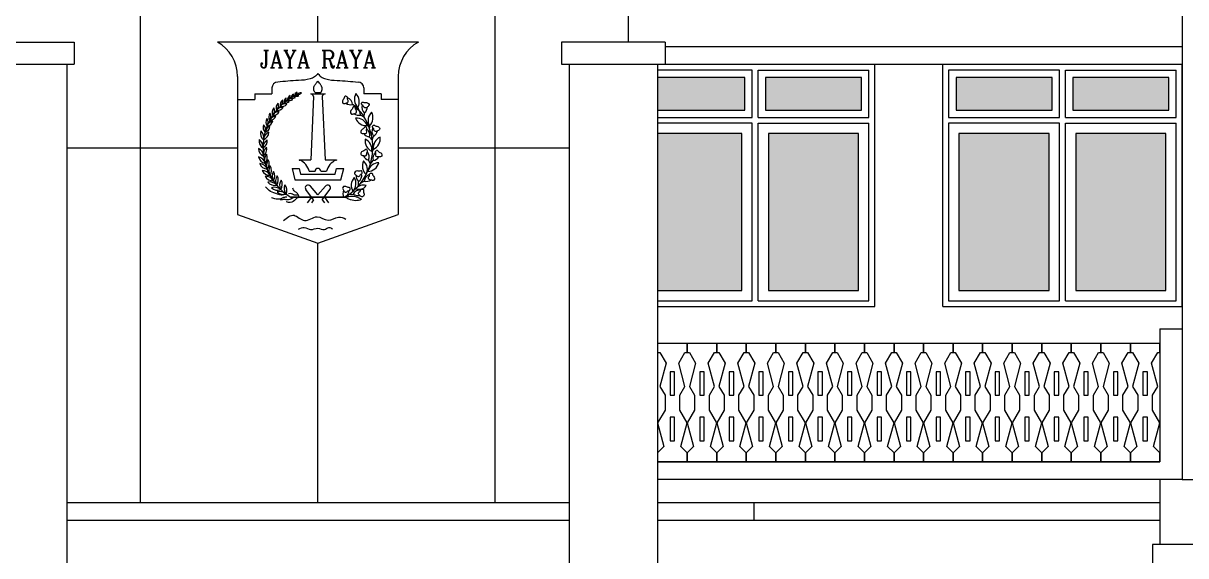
# Model space of a CAD drawing. Header units: millimetres. Extents: x -11 to 1625, y -267 to 180.
# Drawn here: x 1264.44 to 1272.31, y 128.29 to 131.89 of the extents above; entities that cross this region are included whole.
import ezdxf
from ezdxf.enums import TextEntityAlignment as Align

# ---------------------------------------------------------------- set-up
doc = ezdxf.new("R2010")
doc.units = ezdxf.units.MM
for name, color, linetype, lineweight in [('ars', 11, 'Continuous', 5), ('kop', 7, 'Continuous', 20), ('kus', 63, 'Continuous', 15), ('sol kaca', 9, 'Continuous', 0), ('tem', 5, 'Continuous', 20)]:
    doc.layers.add(name, color=color, linetype=linetype, lineweight=lineweight)
doc.styles.add('BARU', font='complex.shx')

msp = doc.modelspace()

# ---------------------------------------------------------------- hatches: boundary and pattern name
at = {"layer": 'sol kaca'}
h = msp.add_hatch(color=256, dxfattribs=at)
h.dxf.hatch_style = 1
h.paths.add_polyline_path([(1270.1193095, 131.3065705), (1270.1193095, 131.5265705), (1269.4693095, 131.5265705), (1269.4693095, 131.3065705)])
h.paths.add_polyline_path([(1269.4893095, 130.0865705), (1270.0993095, 130.0865705), (1270.0993095, 131.1465705), (1269.4893095, 131.1465705)])
h.paths.add_polyline_path([(1268.7393095, 131.1465705), (1268.7393095, 130.0865705), (1269.3093095, 130.0865705), (1269.3093095, 131.1465705)])
h.paths.add_polyline_path([(1268.7393095, 131.5265705), (1268.7393095, 131.3065705), (1269.3293095, 131.3065705), (1269.3293095, 131.5265705)])
h = msp.add_hatch(color=256, dxfattribs=at)
h.dxf.hatch_style = 1
h.paths.add_polyline_path([(1271.4093095, 131.5265705), (1270.7593095, 131.5265705), (1270.7593095, 131.3065705), (1271.4093095, 131.3065705)])
h.paths.add_polyline_path([(1272.1993095, 131.5265705), (1271.5493095, 131.5265705), (1271.5493095, 131.3065705), (1272.1993095, 131.3065705)])
h.paths.add_polyline_path([(1272.1793095, 131.1465705), (1271.5693095, 131.1465705), (1271.5693095, 130.0865705), (1272.1793095, 130.0865705)])
h.paths.add_polyline_path([(1271.3893095, 131.1465705), (1270.7793095, 131.1465705), (1270.7793095, 130.0865705), (1271.3893095, 130.0865705)])

# ---------------------------------------------------------------- linework, layer by layer
at = {"layer": 'ars'}
for p, q in [((1266.4393095, 131.7665705), (1266.4393095, 133.5008565)), ((1265.2393095, 128.6515705), (1265.2393095, 132.8080362)), ((1267.6393095, 128.6515705), (1267.6393095, 132.8080362)), ((1266.697929, 131.3283324), (1266.6732937, 131.3430374)), ((1266.7101158, 131.3246342), (1266.7143424, 131.3105609)), ((1266.7532104, 131.2573902), (1266.728575, 131.2720952)), ((1266.7532104, 131.2573902), (1266.755685, 131.2859736)), ((1266.7745698, 131.2012033), (1266.7859576, 131.189975)), ((1266.7879751, 131.2000366), (1266.7876505, 131.1853459)), ((1266.80763, 131.1020173), (1266.7888527, 131.1237094)), ((1266.80763, 131.1020173), (1266.8162453, 131.1293835)), ((1264.7393095, 131.0515705), (1265.8953095, 131.0515705)), ((1266.8153089, 131.0416342), (1266.8100039, 131.0279309)), ((1266.9833095, 131.0515705), (1268.1393095, 131.0515705)), ((1266.7951482, 130.9426227), (1266.78112, 130.9676496)), ((1266.7951482, 130.9426227), (1266.8133064, 130.9648356)), ((1266.8043367, 131.0270734), (1266.8086523, 131.0116743)), ((1266.7136155, 130.7934435), (1266.7132957, 130.8221321)), ((1266.7280606, 130.8109843), (1266.7531443, 130.8249107)), ((1266.6505787, 130.7354198), (1266.679117, 130.7383692)), ((1266.4393095, 128.6515705), (1266.4393095, 130.4065705))]:
    msp.add_line(p, q, dxfattribs=at)
for points in [[(1268.9393095, 129.7265705), (1268.7393095, 129.7265705), (1268.7393095, 129.6665705), (1268.7543095, 129.6665705), (1268.7962886, 129.5938605), (1268.7543095, 129.4371923), (1268.7893095, 129.3765705), (1268.7893095, 129.2765705), (1268.7393095, 129.189968), (1268.7822924, 129.0295535), (1268.7393095, 128.9865705), (1268.7393095, 128.9265705), (1268.9393095, 128.9265705), (1268.9393095, 128.9865705), (1268.8963266, 129.0295535), (1268.9393095, 129.189968), (1268.8893095, 129.2765705), (1268.8893095, 129.3765705), (1268.9243095, 129.4371923), (1268.8823304, 129.5938605), (1268.9243095, 129.6665705), (1268.9393095, 129.6665705)], [(1269.1393095, 129.7265705), (1268.9393095, 129.7265705), (1268.9393095, 129.6665705), (1268.9543095, 129.6665705), (1268.9962886, 129.5938605), (1268.9543095, 129.4371923), (1268.9893095, 129.3765705), (1268.9893095, 129.2765705), (1268.9393095, 129.189968), (1268.9822924, 129.0295535), (1268.9393095, 128.9865705), (1268.9393095, 128.9265705), (1269.1393095, 128.9265705), (1269.1393095, 128.9865705), (1269.0963266, 129.0295535), (1269.1393095, 129.189968), (1269.0893095, 129.2765705), (1269.0893095, 129.3765705), (1269.1243095, 129.4371923), (1269.0823304, 129.5938605), (1269.1243095, 129.6665705), (1269.1393095, 129.6665705)], [(1269.3393095, 129.7265705), (1269.1393095, 129.7265705), (1269.1393095, 129.6665705), (1269.1543095, 129.6665705), (1269.1962886, 129.5938605), (1269.1543095, 129.4371923), (1269.1893095, 129.3765705), (1269.1893095, 129.2765705), (1269.1393095, 129.189968), (1269.1822924, 129.0295535), (1269.1393095, 128.9865705), (1269.1393095, 128.9265705), (1269.3393095, 128.9265705), (1269.3393095, 128.9865705), (1269.2963266, 129.0295535), (1269.3393095, 129.189968), (1269.2893095, 129.2765705), (1269.2893095, 129.3765705), (1269.3243095, 129.4371923), (1269.2823304, 129.5938605), (1269.3243095, 129.6665705), (1269.3393095, 129.6665705)], [(1269.5393095, 129.7265705), (1269.3393095, 129.7265705), (1269.3393095, 129.6665705), (1269.3543095, 129.6665705), (1269.3962886, 129.5938605), (1269.3543095, 129.4371923), (1269.3893095, 129.3765705), (1269.3893095, 129.2765705), (1269.3393095, 129.189968), (1269.3822924, 129.0295535), (1269.3393095, 128.9865705), (1269.3393095, 128.9265705), (1269.5393095, 128.9265705), (1269.5393095, 128.9865705), (1269.4963266, 129.0295535), (1269.5393095, 129.189968), (1269.4893095, 129.2765705), (1269.4893095, 129.3765705), (1269.5243095, 129.4371923), (1269.4823304, 129.5938605), (1269.5243095, 129.6665705), (1269.5393095, 129.6665705)], [(1269.7393095, 129.7265705), (1269.5393095, 129.7265705), (1269.5393095, 129.6665705), (1269.5543095, 129.6665705), (1269.5962886, 129.5938605), (1269.5543095, 129.4371923), (1269.5893095, 129.3765705), (1269.5893095, 129.2765705), (1269.5393095, 129.189968), (1269.5822924, 129.0295535), (1269.5393095, 128.9865705), (1269.5393095, 128.9265705), (1269.7393095, 128.9265705), (1269.7393095, 128.9865705), (1269.6963266, 129.0295535), (1269.7393095, 129.189968), (1269.6893095, 129.2765705), (1269.6893095, 129.3765705), (1269.7243095, 129.4371923), (1269.6823304, 129.5938605), (1269.7243095, 129.6665705), (1269.7393095, 129.6665705)], [(1269.9393095, 129.7265705), (1269.7393095, 129.7265705), (1269.7393095, 129.6665705), (1269.7543095, 129.6665705), (1269.7962886, 129.5938605), (1269.7543095, 129.4371923), (1269.7893095, 129.3765705), (1269.7893095, 129.2765705), (1269.7393095, 129.189968), (1269.7822924, 129.0295535), (1269.7393095, 128.9865705), (1269.7393095, 128.9265705), (1269.9393095, 128.9265705), (1269.9393095, 128.9865705), (1269.8963266, 129.0295535), (1269.9393095, 129.189968), (1269.8893095, 129.2765705), (1269.8893095, 129.3765705), (1269.9243095, 129.4371923), (1269.8823304, 129.5938605), (1269.9243095, 129.6665705), (1269.9393095, 129.6665705)], [(1270.1393095, 129.7265705), (1269.9393095, 129.7265705), (1269.9393095, 129.6665705), (1269.9543095, 129.6665705), (1269.9962886, 129.5938605), (1269.9543095, 129.4371923), (1269.9893095, 129.3765705), (1269.9893095, 129.2765705), (1269.9393095, 129.189968), (1269.9822924, 129.0295535), (1269.9393095, 128.9865705), (1269.9393095, 128.9265705), (1270.1393095, 128.9265705), (1270.1393095, 128.9865705), (1270.0963266, 129.0295535), (1270.1393095, 129.189968), (1270.0893095, 129.2765705), (1270.0893095, 129.3765705), (1270.1243095, 129.4371923), (1270.0823304, 129.5938605), (1270.1243095, 129.6665705), (1270.1393095, 129.6665705)], [(1270.3393095, 129.7265705), (1270.1393095, 129.7265705), (1270.1393095, 129.6665705), (1270.1543095, 129.6665705), (1270.1962886, 129.5938605), (1270.1543095, 129.4371923), (1270.1893095, 129.3765705), (1270.1893095, 129.2765705), (1270.1393095, 129.189968), (1270.1822924, 129.0295535), (1270.1393095, 128.9865705), (1270.1393095, 128.9265705), (1270.3393095, 128.9265705), (1270.3393095, 128.9865705), (1270.2963266, 129.0295535), (1270.3393095, 129.189968), (1270.2893095, 129.2765705), (1270.2893095, 129.3765705), (1270.3243095, 129.4371923), (1270.2823304, 129.5938605), (1270.3243095, 129.6665705), (1270.3393095, 129.6665705)], [(1270.5393095, 129.7265705), (1270.3393095, 129.7265705), (1270.3393095, 129.6665705), (1270.3543095, 129.6665705), (1270.3962886, 129.5938605), (1270.3543095, 129.4371923), (1270.3893095, 129.3765705), (1270.3893095, 129.2765705), (1270.3393095, 129.189968), (1270.3822924, 129.0295535), (1270.3393095, 128.9865705), (1270.3393095, 128.9265705), (1270.5393095, 128.9265705), (1270.5393095, 128.9865705), (1270.4963266, 129.0295535), (1270.5393095, 129.189968), (1270.4893095, 129.2765705), (1270.4893095, 129.3765705), (1270.5243095, 129.4371923), (1270.4823304, 129.5938605), (1270.5243095, 129.6665705), (1270.5393095, 129.6665705)], [(1270.7393095, 129.7265705), (1270.5393095, 129.7265705), (1270.5393095, 129.6665705), (1270.5543095, 129.6665705), (1270.5962886, 129.5938605), (1270.5543095, 129.4371923), (1270.5893095, 129.3765705), (1270.5893095, 129.2765705), (1270.5393095, 129.189968), (1270.5822924, 129.0295535), (1270.5393095, 128.9865705), (1270.5393095, 128.9265705), (1270.7393095, 128.9265705), (1270.7393095, 128.9865705), (1270.6963266, 129.0295535), (1270.7393095, 129.189968), (1270.6893095, 129.2765705), (1270.6893095, 129.3765705), (1270.7243095, 129.4371923), (1270.6823304, 129.5938605), (1270.7243095, 129.6665705), (1270.7393095, 129.6665705)], [(1270.9393095, 129.7265705), (1270.7393095, 129.7265705), (1270.7393095, 129.6665705), (1270.7543095, 129.6665705), (1270.7962886, 129.5938605), (1270.7543095, 129.4371923), (1270.7893095, 129.3765705), (1270.7893095, 129.2765705), (1270.7393095, 129.189968), (1270.7822924, 129.0295535), (1270.7393095, 128.9865705), (1270.7393095, 128.9265705), (1270.9393095, 128.9265705), (1270.9393095, 128.9865705), (1270.8963266, 129.0295535), (1270.9393095, 129.189968), (1270.8893095, 129.2765705), (1270.8893095, 129.3765705), (1270.9243095, 129.4371923), (1270.8823304, 129.5938605), (1270.9243095, 129.6665705), (1270.9393095, 129.6665705)], [(1271.1393095, 129.7265705), (1270.9393095, 129.7265705), (1270.9393095, 129.6665705), (1270.9543095, 129.6665705), (1270.9962886, 129.5938605), (1270.9543095, 129.4371923), (1270.9893095, 129.3765705), (1270.9893095, 129.2765705), (1270.9393095, 129.189968), (1270.9822924, 129.0295535), (1270.9393095, 128.9865705), (1270.9393095, 128.9265705), (1271.1393095, 128.9265705), (1271.1393095, 128.9865705), (1271.0963266, 129.0295535), (1271.1393095, 129.189968), (1271.0893095, 129.2765705), (1271.0893095, 129.3765705), (1271.1243095, 129.4371923), (1271.0823304, 129.5938605), (1271.1243095, 129.6665705), (1271.1393095, 129.6665705)], [(1271.3393095, 129.7265705), (1271.1393095, 129.7265705), (1271.1393095, 129.6665705), (1271.1543095, 129.6665705), (1271.1962886, 129.5938605), (1271.1543095, 129.4371923), (1271.1893095, 129.3765705), (1271.1893095, 129.2765705), (1271.1393095, 129.189968), (1271.1822924, 129.0295535), (1271.1393095, 128.9865705), (1271.1393095, 128.9265705), (1271.3393095, 128.9265705), (1271.3393095, 128.9865705), (1271.2963266, 129.0295535), (1271.3393095, 129.189968), (1271.2893095, 129.2765705), (1271.2893095, 129.3765705), (1271.3243095, 129.4371923), (1271.2823304, 129.5938605), (1271.3243095, 129.6665705), (1271.3393095, 129.6665705)], [(1271.5393095, 129.7265705), (1271.3393095, 129.7265705), (1271.3393095, 129.6665705), (1271.3543095, 129.6665705), (1271.3962886, 129.5938605), (1271.3543095, 129.4371923), (1271.3893095, 129.3765705), (1271.3893095, 129.2765705), (1271.3393095, 129.189968), (1271.3822924, 129.0295535), (1271.3393095, 128.9865705), (1271.3393095, 128.9265705), (1271.5393095, 128.9265705), (1271.5393095, 128.9865705), (1271.4963266, 129.0295535), (1271.5393095, 129.189968), (1271.4893095, 129.2765705), (1271.4893095, 129.3765705), (1271.5243095, 129.4371923), (1271.4823304, 129.5938605), (1271.5243095, 129.6665705), (1271.5393095, 129.6665705)], [(1271.7393095, 129.7265705), (1271.5393095, 129.7265705), (1271.5393095, 129.6665705), (1271.5543095, 129.6665705), (1271.5962886, 129.5938605), (1271.5543095, 129.4371923), (1271.5893095, 129.3765705), (1271.5893095, 129.2765705), (1271.5393095, 129.189968), (1271.5822924, 129.0295535), (1271.5393095, 128.9865705), (1271.5393095, 128.9265705), (1271.7393095, 128.9265705), (1271.7393095, 128.9865705), (1271.6963266, 129.0295535), (1271.7393095, 129.189968), (1271.6893095, 129.2765705), (1271.6893095, 129.3765705), (1271.7243095, 129.4371923), (1271.6823304, 129.5938605), (1271.7243095, 129.6665705), (1271.7393095, 129.6665705)], [(1271.9393095, 129.7265705), (1271.7393095, 129.7265705), (1271.7393095, 129.6665705), (1271.7543095, 129.6665705), (1271.7962886, 129.5938605), (1271.7543095, 129.4371923), (1271.7893095, 129.3765705), (1271.7893095, 129.2765705), (1271.7393095, 129.189968), (1271.7822924, 129.0295535), (1271.7393095, 128.9865705), (1271.7393095, 128.9265705), (1271.9393095, 128.9265705), (1271.9393095, 128.9865705), (1271.8963266, 129.0295535), (1271.9393095, 129.189968), (1271.8893095, 129.2765705), (1271.8893095, 129.3765705), (1271.9243095, 129.4371923), (1271.8823304, 129.5938605), (1271.9243095, 129.6665705), (1271.9393095, 129.6665705)], [(1272.1393095, 129.7265705), (1271.9393095, 129.7265705), (1271.9393095, 129.6665705), (1271.9543095, 129.6665705), (1271.9962886, 129.5938605), (1271.9543095, 129.4371923), (1271.9893095, 129.3765705), (1271.9893095, 129.2765705), (1271.9393095, 129.189968), (1271.9822924, 129.0295535), (1271.9393095, 128.9865705), (1271.9393095, 128.9265705), (1272.1393095, 128.9265705), (1272.1393095, 128.9865705), (1272.0963266, 129.0295535), (1272.1393095, 129.189968), (1272.0893095, 129.2765705), (1272.0893095, 129.3765705), (1272.1243095, 129.4371923), (1272.0823304, 129.5938605), (1272.1243095, 129.6665705), (1272.1393095, 129.6665705)], [(1268.8243095, 129.3765705), (1268.8543095, 129.3765705), (1268.8543095, 129.5365705), (1268.8243095, 129.5365705)], [(1269.0243095, 129.3765705), (1269.0543095, 129.3765705), (1269.0543095, 129.5365705), (1269.0243095, 129.5365705)], [(1269.2243095, 129.3765705), (1269.2543095, 129.3765705), (1269.2543095, 129.5365705), (1269.2243095, 129.5365705)], [(1269.4243095, 129.3765705), (1269.4543095, 129.3765705), (1269.4543095, 129.5365705), (1269.4243095, 129.5365705)], [(1269.6243095, 129.3765705), (1269.6543095, 129.3765705), (1269.6543095, 129.5365705), (1269.6243095, 129.5365705)], [(1269.8243095, 129.3765705), (1269.8543095, 129.3765705), (1269.8543095, 129.5365705), (1269.8243095, 129.5365705)], [(1270.0243095, 129.3765705), (1270.0543095, 129.3765705), (1270.0543095, 129.5365705), (1270.0243095, 129.5365705)], [(1270.2243095, 129.3765705), (1270.2543095, 129.3765705), (1270.2543095, 129.5365705), (1270.2243095, 129.5365705)], [(1270.4243095, 129.3765705), (1270.4543095, 129.3765705), (1270.4543095, 129.5365705), (1270.4243095, 129.5365705)], [(1270.6243095, 129.3765705), (1270.6543095, 129.3765705), (1270.6543095, 129.5365705), (1270.6243095, 129.5365705)], [(1270.8243095, 129.3765705), (1270.8543095, 129.3765705), (1270.8543095, 129.5365705), (1270.8243095, 129.5365705)], [(1271.0243095, 129.3765705), (1271.0543095, 129.3765705), (1271.0543095, 129.5365705), (1271.0243095, 129.5365705)], [(1271.2243095, 129.3765705), (1271.2543095, 129.3765705), (1271.2543095, 129.5365705), (1271.2243095, 129.5365705)], [(1271.4243095, 129.3765705), (1271.4543095, 129.3765705), (1271.4543095, 129.5365705), (1271.4243095, 129.5365705)], [(1271.6243095, 129.3765705), (1271.6543095, 129.3765705), (1271.6543095, 129.5365705), (1271.6243095, 129.5365705)], [(1271.8243095, 129.3765705), (1271.8543095, 129.3765705), (1271.8543095, 129.5365705), (1271.8243095, 129.5365705)], [(1272.0243095, 129.3765705), (1272.0543095, 129.3765705), (1272.0543095, 129.5365705), (1272.0243095, 129.5365705)], [(1268.8243095, 129.0695535), (1268.8543095, 129.0695535), (1268.8543095, 129.2295535), (1268.8243095, 129.2295535)], [(1269.0243095, 129.0695535), (1269.0543095, 129.0695535), (1269.0543095, 129.2295535), (1269.0243095, 129.2295535)], [(1269.2243095, 129.0695535), (1269.2543095, 129.0695535), (1269.2543095, 129.2295535), (1269.2243095, 129.2295535)], [(1269.4243095, 129.0695535), (1269.4543095, 129.0695535), (1269.4543095, 129.2295535), (1269.4243095, 129.2295535)], [(1269.6243095, 129.0695535), (1269.6543095, 129.0695535), (1269.6543095, 129.2295535), (1269.6243095, 129.2295535)], [(1269.8243095, 129.0695535), (1269.8543095, 129.0695535), (1269.8543095, 129.2295535), (1269.8243095, 129.2295535)], [(1270.0243095, 129.0695535), (1270.0543095, 129.0695535), (1270.0543095, 129.2295535), (1270.0243095, 129.2295535)], [(1270.2243095, 129.0695535), (1270.2543095, 129.0695535), (1270.2543095, 129.2295535), (1270.2243095, 129.2295535)], [(1270.4243095, 129.0695535), (1270.4543095, 129.0695535), (1270.4543095, 129.2295535), (1270.4243095, 129.2295535)], [(1270.6243095, 129.0695535), (1270.6543095, 129.0695535), (1270.6543095, 129.2295535), (1270.6243095, 129.2295535)], [(1270.8243095, 129.0695535), (1270.8543095, 129.0695535), (1270.8543095, 129.2295535), (1270.8243095, 129.2295535)], [(1271.0243095, 129.0695535), (1271.0543095, 129.0695535), (1271.0543095, 129.2295535), (1271.0243095, 129.2295535)], [(1271.2243095, 129.0695535), (1271.2543095, 129.0695535), (1271.2543095, 129.2295535), (1271.2243095, 129.2295535)], [(1271.4243095, 129.0695535), (1271.4543095, 129.0695535), (1271.4543095, 129.2295535), (1271.4243095, 129.2295535)], [(1271.6243095, 129.0695535), (1271.6543095, 129.0695535), (1271.6543095, 129.2295535), (1271.6243095, 129.2295535)], [(1271.8243095, 129.0695535), (1271.8543095, 129.0695535), (1271.8543095, 129.2295535), (1271.8243095, 129.2295535)], [(1272.0243095, 129.0695535), (1272.0543095, 129.0695535), (1272.0543095, 129.2295535), (1272.0243095, 129.2295535)]]:
    msp.add_lwpolyline(points, close=True, dxfattribs=at)
for centre, radius, start, end in [((1266.2709972, 131.4278196), 0.0273203, 293.40068667, 357.86202316), ((1266.3091491, 131.4017271), 0.0273203, 113.40068667, 177.86202316), ((1266.3234032, 131.3963776), 0.0273203, 80.93684954, 145.39818604), ((1266.3052189, 131.4388712), 0.0273203, 260.93684954, 325.39818604), ((1266.4616067, 131.0524196), 0.3937539, 114.08560424, 237.63251401), ((1266.2034929, 131.3186016), 0.0474312, 133.84163544, 198.30297193), ((1266.1256073, 131.3379163), 0.0474312, 313.84163544, 18.30297193), ((1266.2268141, 131.3407842), 0.042688, 126.6239457, 191.08528219), ((1266.1594565, 131.3668367), 0.042688, 306.6239457, 11.08528219), ((1266.2173176, 131.3047769), 0.042688, 74.90434384, 139.36568033), ((1266.1960398, 131.3737916), 0.042688, 254.90434384, 319.36568033), ((1266.2440356, 131.3605117), 0.0341504, 123.96095542, 188.42229191), ((1266.1911761, 131.3838348), 0.0341504, 303.96095542, 8.42229191), ((1266.2351084, 131.33209), 0.0341504, 72.24135355, 136.70269005), ((1266.2206697, 131.3880329), 0.0341504, 252.24135355, 316.70269005), ((1266.2676571, 131.3747052), 0.0341504, 117.74060559, 182.20194209), ((1266.2176359, 131.4036184), 0.0341504, 297.74060559, 2.20194209), ((1266.2557028, 131.3474181), 0.0341504, 66.02100373, 130.48234022), ((1266.2474107, 131.4045961), 0.0341504, 246.02100373, 310.48234022), ((1266.2859146, 131.388796), 0.0273203, 113.40068667, 177.86202316), ((1266.2477628, 131.4148884), 0.0273203, 293.40068667, 357.86202316), ((1266.2747267, 131.3677525), 0.0273203, 61.6810848, 126.1424213), ((1266.2715735, 131.4138659), 0.0273203, 241.6810848, 306.1424213), ((1266.2979611, 131.3806837), 0.0273203, 61.6810848, 126.1424213), ((1266.2948079, 131.426797), 0.0273203, 241.6810848, 306.1424213), ((1266.6623226, 131.4015439), 0.0595263, 235.51535655, 280.62070498), ((1266.6240264, 131.341812), 0.0492825, 1.424824, 71.62404214), ((1266.7637789, 131.3801956), 0.077245, 151.18187991, 225.99564705), ((1266.6424373, 131.3618687), 0.077245, 331.18187991, 45.99564705), ((1266.1539529, 131.2593642), 0.0474312, 145.79893076, 210.26026726), ((1266.0737556, 131.2621233), 0.0474312, 325.79893076, 30.26026726), ((1266.1096103, 131.2827732), 0.0474312, 274.0793289, 338.54066539), ((1266.1571275, 131.21811), 0.0474312, 94.0793289, 158.54066539), ((1266.1774635, 131.2901357), 0.0474312, 139.3679064, 203.82924289), ((1266.0980799, 131.30186), 0.0474312, 319.3679064, 23.82924289), ((1266.1759975, 131.2487855), 0.0474312, 87.64830453, 152.10964103), ((1266.136022, 131.3183641), 0.0474312, 267.64830453, 332.10964103), ((1266.1980515, 131.2775848), 0.0474312, 82.12203357, 146.58337006), ((1266.1649624, 131.3506897), 0.0474312, 262.12203357, 326.58337006), ((1266.4170123, 131.0524196), 0.3937539, 302.36748599, 44.48512918), ((1266.7176039, 131.3306017), 0.0595263, 235.51535655, 280.62070498), ((1266.6793077, 131.2708697), 0.0492825, 1.424824, 71.62404214), ((1266.7854854, 131.3252254), 0.0492825, 162.59461824, 232.79383638), ((1266.7146361, 131.3290823), 0.0595263, 313.5979554, 358.70330384), ((1266.8561698, 131.2363172), 0.077245, 133.19985952, 208.01362666), ((1266.7350974, 131.2563459), 0.077245, 313.19985952, 28.01362666), ((1266.1164666, 131.1894263), 0.0474312, 158.8648602, 223.3261967), ((1266.0377218, 131.1739836), 0.0474312, 338.8648602, 43.3261967), ((1266.0679799, 131.2022047), 0.0474312, 287.14525834, 351.60659483), ((1266.1288855, 131.1499579), 0.0474312, 107.14525834, 171.60659483), ((1266.1348075, 131.2252625), 0.0474312, 150.2996303, 214.7609668), ((1266.054641, 131.2217199), 0.0474312, 330.2996303, 34.7609668), ((1266.1412097, 131.1843847), 0.0474312, 98.58002844, 163.04136493), ((1266.0887648, 131.2451198), 0.0474312, 278.58002844, 343.04136493), ((1266.7024131, 131.1736316), 0.077245, 20.91229828, 95.72606542), ((1266.7668629, 131.2780628), 0.077245, 200.91229828, 275.72606542), ((1266.1100937, 131.1489031), 0.0592889, 164.61903612, 229.08037261), ((1266.0140941, 131.1198282), 0.0592889, 344.61903612, 49.08037261), ((1266.0481893, 131.158719), 0.0592889, 292.89943425, 357.36077075), ((1266.1304855, 131.1013726), 0.0592889, 112.89943425, 177.36077075), ((1266.7967932, 131.1827037), 0.0595263, 217.22880506, 262.3341535), ((1266.8357823, 131.097628), 0.077245, 171.16409051, 245.97785765), ((1266.7280084, 131.0389386), 0.077245, 351.16409051, 65.97785765), ((1266.7416889, 131.1380045), 0.0492825, 343.13827252, 53.33749066), ((1266.8538498, 131.1612374), 0.0492825, 150.06788803, 220.26710617), ((1266.8917801, 131.0525401), 0.077245, 113.30268045, 188.11644759), ((1266.7847516, 131.1125782), 0.077245, 293.30268045, 8.11644759), ((1266.7855236, 131.1803693), 0.0595263, 301.07122519, 346.17657363), ((1266.0128589, 130.9923683), 0.0592889, 2.29260235, 66.75393884), ((1266.0955006, 131.0492158), 0.0592889, 182.29260235, 246.75393884), ((1266.1002828, 131.0982801), 0.0592889, 172.39949005, 236.86082654), ((1266.009103, 131.0564766), 0.0592889, 352.39949005, 56.86082654), ((1266.1269215, 131.0539477), 0.0592889, 120.67988818, 185.14122468), ((1266.0376194, 131.0996251), 0.0592889, 300.67988818, 5.14122468), ((1266.1293599, 131.0101195), 0.0592889, 130.57300048, 195.03433698), ((1266.0335379, 131.0397746), 0.0592889, 310.57300048, 15.03433698), ((1266.0250042, 130.9317833), 0.0592889, 12.66277612, 77.12411261), ((1266.096063, 131.0025782), 0.0592889, 192.66277612, 257.12411261), ((1266.1364068, 130.9702154), 0.0592889, 140.94317425, 205.40451074), ((1266.0368119, 130.9821375), 0.0592889, 320.94317425, 25.40451074), ((1266.1496088, 130.9315244), 0.0592889, 140.94317425, 205.40451074), ((1266.0500139, 130.9434465), 0.0592889, 320.94317425, 25.40451074), ((1266.8174662, 130.9267839), 0.077245, 153.08913128, 227.90289842), ((1266.8007693, 131.0238393), 0.0595263, 205.62009358, 250.72544202), ((1266.6968017, 130.9044288), 0.077245, 333.08913128, 47.90289842), ((1266.7377976, 130.9911428), 0.0492825, 331.52956104, 41.72877918), ((1266.8600483, 130.9804547), 0.0492825, 128.27811938, 198.47733752), ((1266.8037057, 131.0235826), 0.0595263, 279.28145654, 324.38680498), ((1266.1015538, 130.9651223), 0.0592889, 200.21514673, 264.67648323), ((1266.0404162, 130.885602), 0.0592889, 20.21514673, 84.67648323), ((1266.0622829, 130.8385269), 0.0592889, 26.16010579, 90.62144229), ((1266.1148556, 130.9239517), 0.0592889, 206.16010579, 270.62144229), ((1266.1661241, 130.8955247), 0.0592889, 146.90284161, 211.3641781), ((1266.0658296, 130.8970416), 0.0592889, 326.90284161, 31.3641781), ((1266.1883762, 130.8584697), 0.0592889, 146.69526136, 211.15659786), ((1266.0880878, 130.8603499), 0.0592889, 326.69526136, 31.15659786), ((1266.6865291, 130.8635122), 0.0492825, 302.89671154, 13.09592967), ((1266.7761852, 130.9683407), 0.077245, 271.02002255, 345.83378969), ((1266.8524563, 130.8722033), 0.077245, 91.02002255, 165.83378969), ((1266.0855391, 130.7994973), 0.0592889, 28.50797869, 92.96931518), ((1266.134568, 130.8870042), 0.0592889, 208.50797869, 272.96931518), ((1266.115052, 130.760619), 0.0592889, 40.03108461, 104.4924211), ((1266.1456121, 130.8561563), 0.0592889, 220.03108461, 284.4924211), ((1266.2121407, 130.8277913), 0.0592889, 144.86352487, 209.32486136), ((1266.1119638, 130.8328762), 0.0592889, 324.86352487, 29.32486136), ((1266.2393555, 130.7984636), 0.0592889, 144.4902667, 208.95160319), ((1266.1392138, 130.804201), 0.0592889, 324.4902667, 28.95160319), ((1266.2696027, 130.7765893), 0.0592889, 156.18025672, 220.64159321), ((1266.1703756, 130.7619174), 0.0592889, 336.18025672, 40.64159321), ((1266.7422071, 130.7972334), 0.077245, 137.10760304, 211.92137019), ((1266.6200513, 130.8089645), 0.077245, 317.10760304, 31.92137019), ((1266.7448305, 130.7392978), 0.0594192, 69.89617625, 144.70994339), ((1266.716754, 130.8294241), 0.0594192, 249.89617625, 324.70994339), ((1266.7574679, 130.8620343), 0.0595263, 176.98724408, 222.09259252), ((1266.8023491, 130.8221434), 0.0492825, 106.58178898, 176.78100712), ((1266.7659418, 130.883045), 0.0595263, 257.58512614, 302.69047458), ((1266.1487359, 130.7248817), 0.0592889, 49.20062476, 113.66196126), ((1266.163681, 130.824068), 0.0592889, 229.20062476, 293.66196126), ((1266.1822701, 130.6964742), 0.0592889, 44.4222752, 108.8836117), ((1266.2054256, 130.7940708), 0.0592889, 224.4222752, 288.8836117), ((1266.7232762, 130.7164892), 0.0492825, 83.44322424, 153.64244238), ((1266.7137293, 130.7867982), 0.0595263, 234.4465614, 279.55190983)]:
    msp.add_arc(centre, radius, start, end, dxfattribs=at)
at = {"layer": 'ars', "color": 11}
for centre, radius, start, end in [((1266.6681339, 130.7420941), 0.0595263, 158.86957001, 203.97491844), ((1266.6011718, 130.7655585), 0.0492825, 284.77903746, 354.9782556), ((1266.6194866, 130.7329705), 0.0155429, 270, 302.36748599)]:
    msp.add_arc(centre, radius, start, end, dxfattribs=at)
at = {"layer": 'ars'}
for points, start_tangent, end_tangent in [([(1266.6397869, 131.379261), (1266.6447143, 131.3623136), (1266.6286197, 131.3524777), (1266.608694, 131.3518674), (1266.6051341, 131.3680628), (1266.6181491, 131.3884909), (1266.6231014, 131.3991152), (1266.6395099, 131.3900916), (1266.6397869, 131.379261)], (0.714441731, -0.699694942), (0.714441731, -0.699694942)), ([(1266.7458896, 131.3343358), (1266.7567573, 131.3204295), (1266.7741471, 131.3277353), (1266.7862926, 131.3435432), (1266.7752355, 131.3559006), (1266.7510534, 131.3572862), (1266.7395388, 131.3594807), (1266.7372653, 131.3408931), (1266.7458896, 131.3343358)], (0.149901091, -0.988700998), (0.149901091, -0.988700998)), ([(1266.6950683, 131.3083188), (1266.6999956, 131.2913714), (1266.683901, 131.2815355), (1266.6639754, 131.2809252), (1266.6604154, 131.2971206), (1266.6734305, 131.3175486), (1266.6783827, 131.328173), (1266.6947912, 131.3191494), (1266.6950683, 131.3083188)], (0.714441731, -0.699694942), (0.714441731, -0.699694942)), ([(1266.768404, 131.1686171), (1266.7677649, 131.1509796), (1266.7493969, 131.1466903), (1266.730286, 131.152363), (1266.7319874, 131.1688575), (1266.7507549, 131.1841702), (1266.7587907, 131.1927041), (1266.7715392, 131.1789877), (1266.768404, 131.1686171)], (0.458818818, -0.888529849), (0.458818818, -0.888529849)), ([(1266.8171726, 131.178719), (1266.8247654, 131.1627866), (1266.8433258, 131.1661467), (1266.8586108, 131.178944), (1266.8504972, 131.1934055), (1266.8271913, 131.2000031), (1266.8164267, 131.2046428), (1266.8101758, 131.1869908), (1266.8171726, 131.178719)], (-0.068111679, -0.997677703), (-0.068111679, -0.997677703)), ([(1266.7701262, 131.0157535), (1266.765951, 130.9986053), (1266.7470956, 130.9981), (1266.7295172, 131.0075022), (1266.734503, 131.023317), (1266.7559678, 131.0345399), (1266.7655565, 131.0412823), (1266.7752842, 131.0252811), (1266.7701262, 131.0157535)], (0.270637456, -0.962681343), (0.270637456, -0.962681343)), ([(1266.8324809, 131.010302), (1266.8336169, 130.9926894), (1266.8520986, 130.9889198), (1266.8710419, 130.995129), (1266.8688761, 131.011569), (1266.8496844, 131.0263464), (1266.8414112, 131.0346504), (1266.8290545, 131.02058), (1266.8324809, 131.010302)], (-0.433585233, -0.90111256), (-0.433585233, -0.90111256)), ([(1266.7266975, 130.8696214), (1266.7148156, 130.8565711), (1266.6980239, 130.8651629), (1266.6871006, 130.8818388), (1266.699055, 130.8933304), (1266.7232729, 130.892895), (1266.7349199, 130.894218), (1266.7357902, 130.8755122), (1266.7266975, 130.8696214)], (-0.223771471, -0.974641641), (-0.223771471, -0.974641641)), ([(1266.7877687, 130.8600675), (1266.7823132, 130.8432827), (1266.798092, 130.8329477), (1266.8179887, 130.8317139), (1266.822054, 130.8477899), (1266.8096849, 130.8686154), (1266.8050677, 130.8793896), (1266.7883847, 130.8708841), (1266.7877687, 130.8600675)], (-0.735998252, -0.676983436), (-0.735998252, -0.676983436)), ([(1266.6412484, 130.7588737), (1266.6258974, 130.7501653), (1266.61261, 130.7635529), (1266.607414, 130.7827988), (1266.6223493, 130.7900032), (1266.645231, 130.7820583), (1266.6567119, 130.7796939), (1266.6517222, 130.7616448), (1266.6412484, 130.7588737)], (-0.515760791, -0.856732634), (-0.515760791, -0.856732634)), ([(1266.7247712, 130.757092), (1266.7131589, 130.7438012), (1266.7236071, 130.7280972), (1266.7414185, 130.7191441), (1266.7514739, 130.7323294), (1266.7482834, 130.7563402), (1266.7482714, 130.768062), (1266.7295881, 130.7667964), (1266.7247712, 130.757092)], (-0.942817302, -0.333309968), (-0.942817302, -0.333309968))]:
    msp.add_spline(points, degree=3, dxfattribs=dict(at, start_tangent=start_tangent, end_tangent=end_tangent))
for points in [[(1266.6239483, 130.7174277), (1266.6484358, 130.7221213), (1266.6984839, 130.7201975), (1266.7351713, 130.7024375)], [(1266.6239483, 130.7174277), (1266.6463195, 130.7064186), (1266.6950911, 130.6950239), (1266.7351713, 130.7024375)]]:
    msp.add_spline(points, degree=3, dxfattribs=at)
at = {"layer": 'kop', "color": 5}
for p, q in [((1267.1193095, 131.7665705), (1265.7593095, 131.7665705)), ((1265.8953095, 131.5334277), (1265.8953095, 130.6008562)), ((1266.9833095, 131.5334277), (1266.9833095, 130.6008562)), ((1266.1284524, 131.4557134), (1266.1284524, 131.4168562)), ((1266.7501666, 131.4557134), (1266.7501666, 131.4168562)), ((1265.8953095, 131.3779991), (1266.0118809, 131.3779991)), ((1266.0118809, 131.4168562), (1266.0118809, 131.3779991)), ((1266.0118809, 131.4168562), (1266.1284524, 131.4168562)), ((1266.8667381, 131.4168562), (1266.7501666, 131.4168562)), ((1266.8667381, 131.4168562), (1266.8667381, 131.3779991)), ((1266.9833095, 131.3779991), (1266.8667381, 131.3779991)), ((1266.4101666, 130.6979991), (1266.3577095, 130.767942)), ((1266.4393095, 130.7330316), (1266.388794, 130.7912579)), ((1266.4393095, 130.7330316), (1266.489825, 130.7912579)), ((1266.4684524, 130.6979991), (1266.5209095, 130.767942)), ((1266.4101666, 130.6979991), (1266.3955952, 130.6785705)), ((1266.4684524, 130.6979991), (1266.4830238, 130.6785705)), ((1265.8953095, 130.6008562), (1266.4393095, 130.4065705)), ((1266.4393095, 130.4065705), (1266.9833095, 130.6008562))]:
    msp.add_line(p, q, dxfattribs=at)
at = {"layer": 'kop', "color": 7}
for p, q in [((1266.4198809, 131.4246277), (1266.4587381, 131.4246277)), ((1266.3907381, 131.4168562), (1266.4878809, 131.4168562)), ((1266.4101666, 131.3974277), (1266.3907381, 130.9699991)), ((1266.4684524, 131.3974277), (1266.4878809, 130.9699991)), ((1266.312516, 130.9699991), (1266.312516, 130.9680562)), ((1266.312516, 130.9699991), (1266.3907381, 130.9699991)), ((1266.312516, 130.9680562), (1266.3170039, 130.9680562)), ((1266.4878809, 130.9699991), (1266.566103, 130.9699991)), ((1266.5616151, 130.9680562), (1266.566103, 130.9680562)), ((1266.566103, 130.9699991), (1266.566103, 130.9680562)), ((1266.2644524, 130.9117134), (1266.312516, 130.9117134)), ((1266.2644524, 130.9117134), (1266.2838809, 130.8339991)), ((1266.312516, 130.9117134), (1266.3222303, 130.8728562)), ((1266.3222303, 130.8728562), (1266.5563887, 130.8728562)), ((1266.3810238, 130.8922848), (1266.4198809, 130.8922848)), ((1266.4587381, 130.8922848), (1266.4975952, 130.8922848)), ((1266.5563887, 130.8728562), (1266.566103, 130.9117134)), ((1266.566103, 130.9117134), (1266.6141666, 130.9117134)), ((1266.5947381, 130.8339991), (1266.6141666, 130.9117134)), ((1266.2838809, 130.8339991), (1266.5947381, 130.8339991))]:
    msp.add_line(p, q, dxfattribs=at)
for points in [[(1266.4198809, 131.4246277), (1266.4177007, 131.4278109), (1266.4159016, 131.4308014), (1266.4144457, 131.4336281), (1266.4132949, 131.4363198), (1266.4124113, 131.4389056), (1266.411757, 131.4414142), (1266.4112939, 131.4438747), (1266.4109842, 131.4463158), (1266.4107984, 131.4487615), (1266.4107414, 131.4512165), (1266.4108265, 131.4536801), (1266.4110671, 131.456152), (1266.4114767, 131.4586318), (1266.4120687, 131.4611189), (1266.4128564, 131.463613), (1266.4138532, 131.4661136), (1266.4150888, 131.4686517), (1266.4166581, 131.4713833), (1266.4186724, 131.4744962), (1266.4212427, 131.4781777), (1266.4244804, 131.4826155), (1266.4284967, 131.4879971), (1266.4334026, 131.4945101), (1266.4393095, 131.502342)], [(1266.4587381, 131.4246277), (1266.4609183, 131.4278109), (1266.4627174, 131.4308014), (1266.4641733, 131.4336281), (1266.4653241, 131.4363198), (1266.4662077, 131.4389056), (1266.466862, 131.4414142), (1266.4673251, 131.4438747), (1266.4676348, 131.4463158), (1266.4678206, 131.4487615), (1266.4678776, 131.4512165), (1266.4677925, 131.4536801), (1266.4675519, 131.456152), (1266.4671422, 131.4586318), (1266.4665503, 131.4611189), (1266.4657626, 131.463613), (1266.4647658, 131.4661136), (1266.4635302, 131.4686517), (1266.4619609, 131.4713833), (1266.4599466, 131.4744962), (1266.4573763, 131.4781777), (1266.4541386, 131.4826155), (1266.4501223, 131.4879971), (1266.4452164, 131.4945101), (1266.4393095, 131.502342)]]:
    msp.add_lwpolyline(points, dxfattribs=at)
at = {"layer": 'kop', "color": 1}
msp.add_lwpolyline([(1266.2591324, 130.7174277), (1266.6194866, 130.7174277)], close=True, dxfattribs=at)
at = {"layer": 'kop', "color": 5}
for points in [[(1266.3955952, 130.7174277), (1266.3664524, 130.6785705)], [(1266.4830238, 130.7174277), (1266.5121666, 130.6785705)]]:
    msp.add_lwpolyline(points, dxfattribs=at)
for centre, radius, start, end in [((1265.6274728, 131.5334277), 0.2678367, 0, 60.51287433), ((1267.2511462, 131.5334277), 0.2678367, 119.48712567, 180), ((1266.1673095, 131.4557134), 0.0388571, 90, 180), ((1266.7113095, 131.4557134), 0.0388571, 0, 90), ((1266.3732524, 130.7795991), 0.0194286, 36.86989765, 216.86989765), ((1266.5053666, 130.7795991), 0.0194286, 323.13010235, 143.13010235)]:
    msp.add_arc(centre, radius, start, end, dxfattribs=at)
at = {"layer": 'kop', "color": 7}
for centre, radius, start, end in [((1266.3836267, 131.3903163), 0.0274761, 15, 75), ((1266.4949923, 131.3903163), 0.0274761, 105, 165), ((1266.2684833, 130.8621297), 0.1165104, 15, 65.38942845), ((1266.6101357, 130.8621297), 0.1165104, 114.61057155, 165), ((1266.4393095, 130.8922848), 0.0194286, 0, 180)]:
    msp.add_arc(centre, radius, start, end, dxfattribs=at)
at = {"layer": 'kop', "color": 1}
msp.add_arc((1266.2591324, 130.7329705), 0.0155429, 237.63251401, 270, dxfattribs=at)
at = {"layer": 'kop', "color": 5}
for points in [[(1266.4393095, 131.5528562), (1266.4166004, 131.5302619), (1266.3861773, 131.5170095), (1266.3085594, 131.5060958), (1266.2364021, 131.5018083), (1266.1673095, 131.4945705)], [(1266.4393095, 131.5528562), (1266.4620185, 131.5302619), (1266.4924417, 131.5170095), (1266.5700596, 131.5060958), (1266.6422169, 131.5018083), (1266.7113095, 131.4945705)], [(1266.2136844, 130.7372141), (1266.1974488, 130.731205), (1266.1667816, 130.7384159), (1266.1186762, 130.7564432), (1266.0856037, 130.7864888)], [(1266.2287173, 130.7179849), (1266.2070699, 130.7143795), (1266.1884291, 130.7065676), (1266.1565592, 130.704164), (1266.125892, 130.7113749)], [(1266.3129564, 130.7174277), (1266.2930583, 130.7065676), (1266.2816333, 130.6951503), (1266.241345, 130.6807285), (1266.2239068, 130.6849349)], [(1266.3008755, 130.7306041), (1266.2738162, 130.7324068), (1266.2605872, 130.7396177), (1266.2407437, 130.7396177)], [(1266.3129564, 130.7174277), (1266.3003663, 130.742134), (1266.2740028, 130.7655308), (1266.2703958, 130.776877)], [(1266.2708096, 130.7125767), (1266.2557766, 130.7035631), (1266.2245081, 130.6999576), (1266.1974488, 130.6999576), (1266.1836185, 130.6963522)], [(1266.2059916, 130.5586967), (1266.2776799, 130.5945166), (1266.3493683, 130.5586967), (1266.4338581, 130.5842823), (1266.5081067, 130.5612553), (1266.5797951, 130.5817238), (1266.6284407, 130.5689309)], [(1266.3080029, 130.5004753), (1266.3467189, 130.5120822), (1266.3900808, 130.4973801), (1266.4388629, 130.5066656), (1266.4829991, 130.4981539), (1266.5139719, 130.5113084), (1266.5379758, 130.5027966)]]:
    msp.add_spline(points, degree=3, dxfattribs=at)
at = {"layer": 'kus'}
for p, q in [((1270.2093095, 129.9765705), (1270.2093095, 131.6165705)), ((1270.6693095, 129.9765705), (1270.6693095, 131.6165705)), ((1272.2893095, 129.9765705), (1272.2893095, 131.6165705)), ((1269.4193095, 131.2565705), (1269.4193095, 131.5765705)), ((1269.4193095, 131.5765705), (1270.1693095, 131.5765705)), ((1270.1693095, 131.2565705), (1270.1693095, 131.5765705)), ((1271.4993095, 131.2565705), (1271.4993095, 131.5765705)), ((1271.4993095, 131.5765705), (1272.2493095, 131.5765705)), ((1272.2493095, 131.2565705), (1272.2493095, 131.5765705)), ((1269.4193095, 131.2565705), (1270.1693095, 131.2565705)), ((1269.4193095, 130.0165705), (1269.4193095, 131.2165705)), ((1269.4193095, 131.2165705), (1270.1693095, 131.2165705)), ((1270.1693095, 130.0165705), (1270.1693095, 131.2165705)), ((1271.4993095, 131.2565705), (1272.2493095, 131.2565705)), ((1271.4993095, 130.0165705), (1271.4993095, 131.2165705)), ((1271.4993095, 131.2165705), (1272.2493095, 131.2165705)), ((1272.2493095, 130.0165705), (1272.2493095, 131.2165705)), ((1269.4193095, 130.0165705), (1270.1693095, 130.0165705)), ((1271.4993095, 130.0165705), (1272.2493095, 130.0165705)), ((1268.7393095, 129.9765705), (1270.2093095, 129.9765705)), ((1270.6693095, 129.9765705), (1272.2893095, 129.9765705))]:
    msp.add_line(p, q, dxfattribs=at)
for points in [[(1268.7393095, 131.2565705), (1269.3793095, 131.2565705), (1269.3793095, 131.5765705), (1268.7393095, 131.5765705)], [(1268.7393095, 131.3065705), (1269.3293095, 131.3065705), (1269.3293095, 131.5265705), (1268.7393095, 131.5265705)], [(1268.7393095, 130.0165705), (1269.3793095, 130.0165705), (1269.3793095, 131.2165705), (1268.7393095, 131.2165705)], [(1268.7393095, 130.0865705), (1269.3093095, 130.0865705), (1269.3093095, 131.1465705), (1268.7393095, 131.1465705)]]:
    msp.add_lwpolyline(points, dxfattribs=at)
for points in [[(1269.4693095, 131.5265705), (1269.4693095, 131.3065705), (1270.1193095, 131.3065705), (1270.1193095, 131.5265705)], [(1270.7093095, 131.5765705), (1270.7093095, 131.2565705), (1271.4593095, 131.2565705), (1271.4593095, 131.5765705)], [(1270.7593095, 131.5265705), (1270.7593095, 131.3065705), (1271.4093095, 131.3065705), (1271.4093095, 131.5265705)], [(1271.5493095, 131.5265705), (1271.5493095, 131.3065705), (1272.1993095, 131.3065705), (1272.1993095, 131.5265705)], [(1270.7093095, 131.2165705), (1270.7093095, 130.0165705), (1271.4593095, 130.0165705), (1271.4593095, 131.2165705)], [(1269.4893095, 131.1465705), (1269.4893095, 130.0865705), (1270.0993095, 130.0865705), (1270.0993095, 131.1465705)], [(1270.7793095, 131.1465705), (1270.7793095, 130.0865705), (1271.3893095, 130.0865705), (1271.3893095, 131.1465705)], [(1271.5693095, 131.1465705), (1271.5693095, 130.0865705), (1272.1793095, 130.0865705), (1272.1793095, 131.1465705)]]:
    msp.add_lwpolyline(points, close=True, dxfattribs=at)
at = {"layer": 'tem'}
for p, q in [((1272.2893095, 140.6403478), (1272.2893095, 128.8065705)), ((1268.5393095, 132.288421), (1268.5393095, 131.7665705)), ((1264.0893095, 131.7665705), (1264.7893095, 131.7665705)), ((1264.7893095, 131.7665705), (1264.7893095, 131.6165705)), ((1268.0893095, 131.7665705), (1268.0893095, 131.6165705)), ((1268.7893095, 131.7665705), (1268.0893095, 131.7665705)), ((1268.7893095, 131.7665705), (1268.7893095, 131.6165705)), ((1268.7893095, 131.7365705), (1272.2893095, 131.7365705)), ((1261.7393095, 131.6165705), (1264.7893095, 131.6165705)), ((1264.7393095, 131.6165705), (1264.7393095, 125.4565705)), ((1268.0893095, 131.6165705), (1272.2893095, 131.6165705)), ((1268.1393095, 131.6165705), (1268.1393095, 125.4565705)), ((1268.7393095, 131.6165705), (1268.7393095, 125.4565705)), ((1272.1393095, 129.8265705), (1272.1393095, 128.9265705)), ((1272.1393095, 129.8265705), (1272.2893095, 129.8265705)), ((1272.1393095, 128.9265705), (1268.7393095, 128.9265705)), ((1272.2893095, 128.8065705), (1268.7393095, 128.8065705)), ((1272.1393095, 128.8065705), (1272.1393095, 128.3665705)), ((1272.2893095, 128.8065705), (1272.5893095, 128.8065705)), ((1264.7393095, 128.6515705), (1268.1393095, 128.6515705)), ((1268.7393095, 128.6515705), (1272.1393095, 128.6515705)), ((1269.3893095, 128.6515705), (1269.3893095, 128.5315705)), ((1264.7393095, 128.5315705), (1268.1393095, 128.5315705)), ((1268.7393095, 128.5315705), (1272.1393095, 128.5315705)), ((1272.0893095, 128.3665705), (1272.0893095, 128.2165705)), ((1272.7893095, 128.3665705), (1272.0893095, 128.3665705))]:
    msp.add_line(p, q, dxfattribs=at)

# ---------------------------------------------------------------- texts
at = {"layer": 'kop', "color": 5, "style": 'BARU', "width": 0.9}
msp.add_text('JAYA RAYA', height=0.11657143, dxfattribs=at).set_placement((1266.4393095, 131.6499991), align=Align.MIDDLE)

doc.saveas('drawing.dxf')
